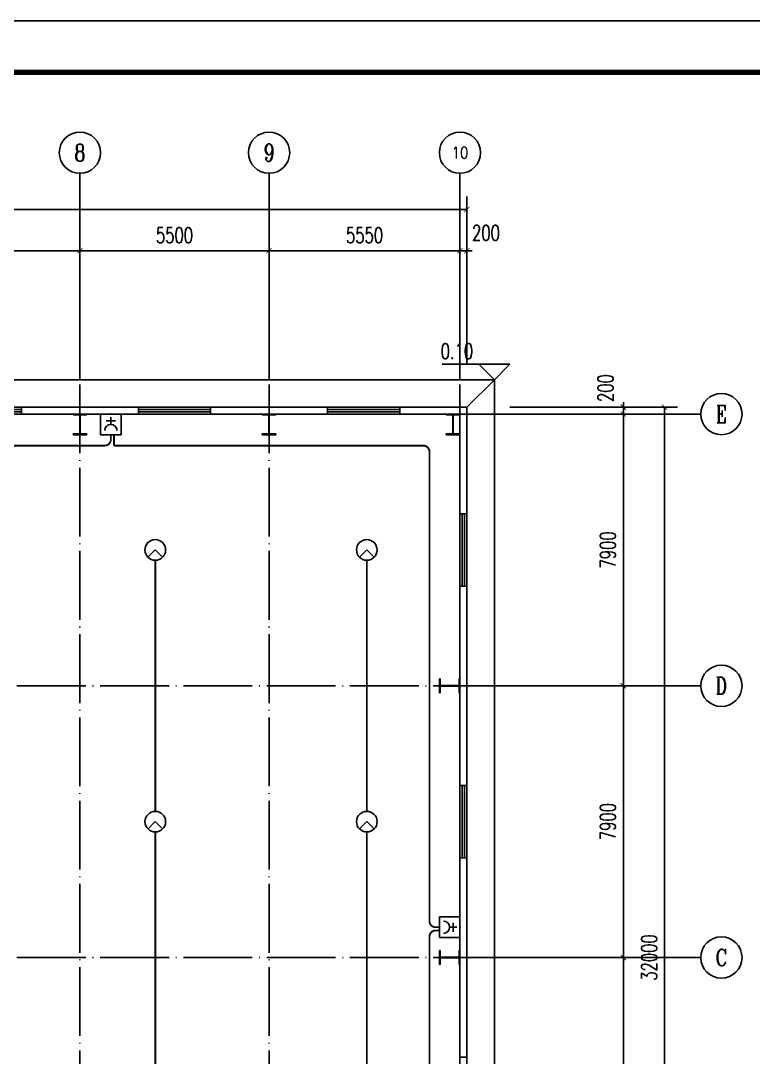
# Model space of a CAD drawing. Extents: x 1162612 to 1711260, y -157368 to 197905.
# Drawn here: x 1660920 to 1682219, y 74315 to 104451 of the extents above; entities that cross this region are included whole.
import ezdxf
from ezdxf.enums import TextEntityAlignment as Align

# ---------------------------------------------------------------- set-up
doc = ezdxf.new("R2010")
doc.units = 0
doc.header["$LTSCALE"] = 1000
doc.header["$MEASUREMENT"] = 0
doc.linetypes.add('DOTE', pattern=[2.42, 2, -0.2, 0.02, -0.2])
doc.layers.get('0').update_dxf_attribs({"linetype": 'CONTINUOUS'})
doc.layers.get('DEFPOINTS').update_dxf_attribs({"linetype": 'CONTINUOUS'})
for name, color, linetype in [('AXIS', 3, 'CONTINUOUS'), ('AXIS_TEXT', 7, 'CONTINUOUS'), ('COLUMN', 99, 'CONTINUOUS'), ('DIM_ELEV', 3, 'CONTINUOUS'), ('DOTE', 1, 'DOTE'), ('EQUIP-消防', 3, 'CONTINUOUS'), ('EQUIP-照明', 3, 'CONTINUOUS'), ('GROUND', 2, 'CONTINUOUS'), ('PUB_TEXT', 7, 'CONTINUOUS'), ('PUB_TITLE', 4, 'CONTINUOUS'), ('WALL', 9, 'CONTINUOUS'), ('WINDOW', 99, 'CONTINUOUS'), ('WIRE-照明', 1, 'CONTINUOUS')]:
    doc.layers.add(name, color=color, linetype=linetype)
doc.styles.add('_TCH_AXIS', font='COMPLEX', dxfattribs={"bigfont": 'GBCBIG'})
doc.styles.add('_TCH_DIM', font='SIMPLEX', dxfattribs={"bigfont": 'GBCBIG'})
doc.styles.add('_TCH_LABEL', font='COMPLEX', dxfattribs={"bigfont": 'GBCBIG'})
doc.styles.add('COMPLEX', font='COMPLEX')
doc.styles.add('DIM_FONT', font='SIMPLEX', dxfattribs={"width": 0.7, "bigfont": 'GBCBIG'})
doc.styles.get("Standard").update_dxf_attribs({"font": 'gbenor.shx', "bigfont": 'gbcbig.shx'})
doc.dimstyles.new('DIMN150', dxfattribs={"dimscale": 1.5, "dimtxt": 300, "dimasz": 100, "dimexe": 250, "dimexo": 300, "dimgap": 150, "dimtad": 1, "dimdec": 0, "dimzin": 0, "dimtxsty": 'DIM_FONT', "dimblk": 'ARCHTICK', "dimcen": 0.09, "dimclrt": 7, "dimazin": 3, "dimtfac": 1, "dimtdec": 0, "dimtix": 1, "dimtmove": 0, "dimatfit": 3, "dimtolj": 1, "dimtzin": 0})

# ---------------------------------------------------------------- blocks, each defined once
blk = doc.blocks.new('$TCHSYS$WIN2D')
for p, q in [((-0.5, 0.5), (0.5, 0.5)), ((-0.5, 0.5), (-0.5, -0.5)), ((0.5, 0.5), (0.5, -0.5)), ((0.5, 0.167), (-0.5, 0.167)), ((0.5, -0.167), (-0.5, -0.167)), ((-0.5, -0.5), (0.5, -0.5))]:
    blk.add_line(p, q)
blk = doc.blocks.new('_AXISO')
blk.add_circle((0, 0), 0.5)
at = {"layer": 'AXIS_TEXT', "style": 'COMPLEX', "width": 1.041667}
blk.add_attdef('A', text='', height=0.56, dxfattribs=at).set_placement((-0.25, -0.28), (0.25, -0.28), align=Align.FIT)
blk = doc.blocks.new('_ARCHTICK')
at = {"color": 0, "linetype": 'BYBLOCK', "const_width": 0.15}
blk.add_lwpolyline([(-0.5, -0.5), (0.5, 0.5)], dxfattribs=at)
blk = doc.blocks.new('*D136')
at = {"layer": 'AXIS', "color": 0}
for p, q in [((1734864, 100227), (1734864, 105102)), ((1785864, 100227), (1785864, 105102)), ((1734864, 104727), (1785864, 104727))]:
    blk.add_line(p, q, dxfattribs=at)
at = {"layer": 'DEFPOINTS', "color": 0}
for p in [(1785864, 104727), (1734864, 99777), (1785864, 99777)]:
    blk.add_point(p, dxfattribs=at)
at = {"layer": 'AXIS', "color": 0, "xscale": 150, "yscale": 150, "zscale": 150, "rotation": 180}
blk.add_blockref('_ARCHTICK', (1734864, 104727), dxfattribs=at)
at = {"layer": 'AXIS', "color": 0, "xscale": 150, "yscale": 150, "zscale": 150}
blk.add_blockref('_ARCHTICK', (1785864, 104727), dxfattribs=at)
at = {"layer": 'AXIS', "color": 7, "insert": (1760364, 105177), "char_height": 450, "attachment_point": 5, "style": 'DIM_FONT'}
blk.add_mtext('\\A1;51000', dxfattribs=at)
blk = doc.blocks.new('*D144')
at = {"layer": 'AXIS', "color": 0}
for p, q in [((1769114, 100227), (1769114, 103902)), ((1774614, 100227), (1774614, 103902)), ((1769114, 103527), (1774614, 103527))]:
    blk.add_line(p, q, dxfattribs=at)
at = {"layer": 'DEFPOINTS', "color": 0}
for p in [(1774614, 103527), (1769114, 99777), (1774614, 99777)]:
    blk.add_point(p, dxfattribs=at)
at = {"layer": 'AXIS', "color": 0, "xscale": 150, "yscale": 150, "zscale": 150, "rotation": 180}
blk.add_blockref('_ARCHTICK', (1769114, 103527), dxfattribs=at)
at = {"layer": 'AXIS', "color": 0, "xscale": 150, "yscale": 150, "zscale": 150}
blk.add_blockref('_ARCHTICK', (1774614, 103527), dxfattribs=at)
at = {"layer": 'AXIS', "color": 7, "insert": (1771864, 103977), "char_height": 450, "attachment_point": 5, "style": 'DIM_FONT'}
blk.add_mtext('\\A1;5500', dxfattribs=at)
blk = doc.blocks.new('*D145')
at = {"layer": 'AXIS', "color": 0}
for p, q in [((1774614, 100227), (1774614, 103902)), ((1780114, 100227), (1780114, 103902)), ((1774614, 103527), (1780114, 103527))]:
    blk.add_line(p, q, dxfattribs=at)
at = {"layer": 'DEFPOINTS', "color": 0}
for p in [(1780114, 103527), (1774614, 99777), (1780114, 99777)]:
    blk.add_point(p, dxfattribs=at)
at = {"layer": 'AXIS', "color": 0, "xscale": 150, "yscale": 150, "zscale": 150, "rotation": 180}
blk.add_blockref('_ARCHTICK', (1774614, 103527), dxfattribs=at)
at = {"layer": 'AXIS', "color": 0, "xscale": 150, "yscale": 150, "zscale": 150}
blk.add_blockref('_ARCHTICK', (1780114, 103527), dxfattribs=at)
at = {"layer": 'AXIS', "color": 7, "insert": (1777364, 103977), "char_height": 450, "attachment_point": 5, "style": 'DIM_FONT'}
blk.add_mtext('\\A1;5500', dxfattribs=at)
blk = doc.blocks.new('*D146')
at = {"layer": 'AXIS', "color": 0}
for p, q in [((1780114, 100227), (1780114, 103902)), ((1785664, 100227), (1785664, 103902)), ((1780114, 103527), (1785664, 103527))]:
    blk.add_line(p, q, dxfattribs=at)
at = {"layer": 'DEFPOINTS', "color": 0}
for p in [(1785664, 103527), (1780114, 99777), (1785664, 99777)]:
    blk.add_point(p, dxfattribs=at)
at = {"layer": 'AXIS', "color": 0, "xscale": 150, "yscale": 150, "zscale": 150, "rotation": 180}
blk.add_blockref('_ARCHTICK', (1780114, 103527), dxfattribs=at)
at = {"layer": 'AXIS', "color": 0, "xscale": 150, "yscale": 150, "zscale": 150}
blk.add_blockref('_ARCHTICK', (1785664, 103527), dxfattribs=at)
at = {"layer": 'AXIS', "color": 7, "insert": (1782889, 103977), "char_height": 450, "attachment_point": 5, "style": 'DIM_FONT'}
blk.add_mtext('\\A1;5550', dxfattribs=at)
blk = doc.blocks.new('*D147')
at = {"layer": 'AXIS', "color": 0}
for p, q in [((1785664, 100227), (1785664, 103902)), ((1785864, 100227), (1785864, 103902)), ((1785664, 103527), (1785514, 103527)), ((1785664, 103527), (1785864, 103527)), ((1785864, 103527), (1786014, 103527))]:
    blk.add_line(p, q, dxfattribs=at)
at = {"layer": 'DEFPOINTS', "color": 0}
for p in [(1785864, 103527), (1785664, 99777), (1785864, 99777)]:
    blk.add_point(p, dxfattribs=at)
at = {"layer": 'AXIS', "color": 0, "xscale": 150, "yscale": 150, "zscale": 150}
blk.add_blockref('_ARCHTICK', (1785664, 103527), dxfattribs=at)
at = {"layer": 'AXIS', "color": 0, "xscale": 150, "yscale": 150, "zscale": 150, "rotation": 180}
blk.add_blockref('_ARCHTICK', (1785864, 103527), dxfattribs=at)
at = {"layer": 'AXIS', "color": 7, "insert": (1786419, 104044), "char_height": 450, "attachment_point": 5, "style": 'DIM_FONT'}
blk.add_mtext('\\A1;200', dxfattribs=at)
blk = doc.blocks.new('*D148')
at = {"layer": 'AXIS', "color": 0}
for p, q in [((1787114, 98977), (1791989, 98977)), ((1791614, 66977), (1791614, 98977)), ((1787114, 66977), (1791989, 66977))]:
    blk.add_line(p, q, dxfattribs=at)
at = {"layer": 'DEFPOINTS', "color": 0}
for p in [(1786664, 98977), (1791614, 98977), (1786664, 66977)]:
    blk.add_point(p, dxfattribs=at)
at = {"layer": 'AXIS', "color": 0, "xscale": 150, "yscale": 150, "zscale": 150}
for p, rotation in [((1791614, 98977), 90), ((1791614, 66977), 270)]:
    blk.add_blockref('_ARCHTICK', p, dxfattribs=dict(at, rotation=rotation))
at = {"layer": 'AXIS', "color": 7, "insert": (1791164, 82977), "char_height": 450, "attachment_point": 5, "rotation": 90, "style": 'DIM_FONT'}
blk.add_mtext('\\A1;32000', dxfattribs=at)
blk = doc.blocks.new('*D151')
at = {"layer": 'AXIS', "color": 0}
for p, q in [((1787114, 82977), (1790789, 82977)), ((1790414, 75077), (1790414, 82977)), ((1787114, 75077), (1790789, 75077))]:
    blk.add_line(p, q, dxfattribs=at)
at = {"layer": 'DEFPOINTS', "color": 0}
for p in [(1786664, 82977), (1790414, 82977), (1786664, 75077)]:
    blk.add_point(p, dxfattribs=at)
at = {"layer": 'AXIS', "color": 0, "xscale": 150, "yscale": 150, "zscale": 150}
for p, rotation in [((1790414, 82977), 90), ((1790414, 75077), 270)]:
    blk.add_blockref('_ARCHTICK', p, dxfattribs=dict(at, rotation=rotation))
at = {"layer": 'AXIS', "color": 7, "insert": (1789964, 79027), "char_height": 450, "attachment_point": 5, "rotation": 90, "style": 'DIM_FONT'}
blk.add_mtext('\\A1;7900', dxfattribs=at)
blk = doc.blocks.new('*D152')
at = {"layer": 'AXIS', "color": 0}
for p, q in [((1787114, 90877), (1790789, 90877)), ((1790414, 82977), (1790414, 90877)), ((1787114, 82977), (1790789, 82977))]:
    blk.add_line(p, q, dxfattribs=at)
at = {"layer": 'DEFPOINTS', "color": 0}
for p in [(1786664, 90877), (1790414, 90877), (1786664, 82977)]:
    blk.add_point(p, dxfattribs=at)
at = {"layer": 'AXIS', "color": 0, "xscale": 150, "yscale": 150, "zscale": 150}
for p, rotation in [((1790414, 90877), 90), ((1790414, 82977), 270)]:
    blk.add_blockref('_ARCHTICK', p, dxfattribs=dict(at, rotation=rotation))
at = {"layer": 'AXIS', "color": 7, "insert": (1789964, 86927), "char_height": 450, "attachment_point": 5, "rotation": 90, "style": 'DIM_FONT'}
blk.add_mtext('\\A1;7900', dxfattribs=at)
blk = doc.blocks.new('*D153')
at = {"layer": 'AXIS', "color": 0}
for p, q in [((1787114, 98777), (1790789, 98777)), ((1790414, 90877), (1790414, 98777)), ((1787114, 90877), (1790789, 90877))]:
    blk.add_line(p, q, dxfattribs=at)
at = {"layer": 'DEFPOINTS', "color": 0}
for p in [(1786664, 98777), (1790414, 98777), (1786664, 90877)]:
    blk.add_point(p, dxfattribs=at)
at = {"layer": 'AXIS', "color": 0, "xscale": 150, "yscale": 150, "zscale": 150}
for p, rotation in [((1790414, 98777), 90), ((1790414, 90877), 270)]:
    blk.add_blockref('_ARCHTICK', p, dxfattribs=dict(at, rotation=rotation))
at = {"layer": 'AXIS', "color": 7, "insert": (1789964, 94827), "char_height": 450, "attachment_point": 5, "rotation": 90, "style": 'DIM_FONT'}
blk.add_mtext('\\A1;7900', dxfattribs=at)
blk = doc.blocks.new('*D154')
at = {"layer": 'AXIS', "color": 0}
for p, q in [((1787114, 98977), (1790789, 98977)), ((1790414, 98977), (1790414, 99127)), ((1790414, 98777), (1790414, 98977)), ((1787114, 98777), (1790789, 98777)), ((1790414, 98777), (1790414, 98627))]:
    blk.add_line(p, q, dxfattribs=at)
at = {"layer": 'DEFPOINTS', "color": 0}
for p in [(1786664, 98977), (1790414, 98977), (1786664, 98777)]:
    blk.add_point(p, dxfattribs=at)
at = {"layer": 'AXIS', "color": 0, "xscale": 150, "yscale": 150, "zscale": 150}
for p, rotation in [((1790414, 98977), 270), ((1790414, 98777), 90)]:
    blk.add_blockref('_ARCHTICK', p, dxfattribs=dict(at, rotation=rotation))
at = {"layer": 'AXIS', "color": 7, "insert": (1789897, 99532), "char_height": 450, "attachment_point": 5, "rotation": 90, "style": 'DIM_FONT'}
blk.add_mtext('\\A1;200', dxfattribs=at)
blk = doc.blocks.new('$EQUIP$00001176')
for q in [(-0.354, -0.354), (0.354, -0.354)]:
    blk.add_line((0, 0), q)
blk.add_circle((0, 0), 0.5)
at = {"style": '_TCH_LABEL', "flags": 9}
blk.add_attdef('A', (0, 0), '', height=0.00002, dxfattribs=at)
blk = doc.blocks.new('$EQUIP$00001712')
for p, q in [((-0.5, 1), (-0.5, 0)), ((0.5, 1), (-0.5, 1)), ((0.5, 0), (0.5, 1)), ((-0.5, 0), (0.5, 0)), ((-0.219, 0.331), (0.222, 0.331)), ((0, 0.5), (0, 0.15))]:
    blk.add_line(p, q)
blk.add_arc((0, 0.8), 0.3, 180, 0)
for p in [(0, 1), (-0.5, 0.5), (0, 0), (0.5, 0.5)]:
    blk.add_point(p)
at = {"flags": 1}
blk.add_attdef('B', text='', height=0.4, dxfattribs=at).set_placement((0.726, 0.302), align=Align.MIDDLE_CENTER)
blk = doc.blocks.new('D2222')
at = {"color": 8}
blk.add_lwpolyline([(1734864.1, 98976.5), (1785864.1, 98976.5), (1785864.1, 66976.5), (1746864.1, 66976.5), (1746864.1, 82776.5), (1734864.1, 82776.5)], close=True, dxfattribs=at)
at = {"layer": 'AXIS', "color": 8}
for p, q in [((1774614.1, 99776.5), (1774614.1, 105776.5)), ((1780114.1, 99776.5), (1780114.1, 105776.5)), ((1785664.1, 99776.5), (1785664.1, 105776.5)), ((1786664.1, 98776.5), (1792664.1, 98776.5)), ((1786664.1, 90876.5), (1792664.1, 90876.5)), ((1786664.1, 82976.5), (1792664.1, 82976.5))]:
    blk.add_line(p, q, dxfattribs=at)
at = {"layer": 'COLUMN', "color": 8}
for p, q in [((1774814.1, 98776.5), (1774414.1, 98776.5)), ((1774414.1, 98776.5), (1774414.1, 98754.5)), ((1774414.1, 98754.5), (1774603.1, 98754.5)), ((1774603.1, 98754.5), (1774608.1, 98749.5)), ((1774608.1, 98749.5), (1774608.1, 98203.5)), ((1774620.1, 98749.5), (1774625.1, 98754.5)), ((1774620.1, 98203.5), (1774620.1, 98749.5)), ((1774625.1, 98754.5), (1774814.1, 98754.5)), ((1774814.1, 98754.5), (1774814.1, 98776.5)), ((1780314.1, 98776.5), (1779914.1, 98776.5)), ((1779914.1, 98776.5), (1779914.1, 98754.5)), ((1779914.1, 98754.5), (1780103.1, 98754.5)), ((1780103.1, 98754.5), (1780108.1, 98749.5)), ((1780108.1, 98749.5), (1780108.1, 98203.5)), ((1780120.1, 98749.5), (1780125.1, 98754.5)), ((1780120.1, 98203.5), (1780120.1, 98749.5)), ((1780125.1, 98754.5), (1780314.1, 98754.5)), ((1780314.1, 98754.5), (1780314.1, 98776.5)), ((1785664.1, 98776.5), (1785264.1, 98776.5)), ((1785264.1, 98776.5), (1785264.1, 98754.5)), ((1785264.1, 98754.5), (1785453.1, 98754.5)), ((1785453.1, 98754.5), (1785458.1, 98749.5)), ((1785458.1, 98749.5), (1785458.1, 98203.5)), ((1785470.1, 98749.5), (1785475.1, 98754.5)), ((1785470.1, 98203.5), (1785470.1, 98749.5)), ((1785475.1, 98754.5), (1785664.1, 98754.5)), ((1785664.1, 98754.5), (1785664.1, 98776.5)), ((1774603.1, 98198.5), (1774414.1, 98198.5)), ((1774414.1, 98198.5), (1774414.1, 98176.5)), ((1774414.1, 98176.5), (1774814.1, 98176.5)), ((1774608.1, 98203.5), (1774603.1, 98198.5)), ((1774625.1, 98198.5), (1774620.1, 98203.5)), ((1774814.1, 98198.5), (1774625.1, 98198.5)), ((1774814.1, 98176.5), (1774814.1, 98198.5)), ((1780103.1, 98198.5), (1779914.1, 98198.5)), ((1779914.1, 98198.5), (1779914.1, 98176.5)), ((1779914.1, 98176.5), (1780314.1, 98176.5)), ((1780108.1, 98203.5), (1780103.1, 98198.5)), ((1780125.1, 98198.5), (1780120.1, 98203.5)), ((1780314.1, 98198.5), (1780125.1, 98198.5)), ((1780314.1, 98176.5), (1780314.1, 98198.5)), ((1785453.1, 98198.5), (1785264.1, 98198.5)), ((1785264.1, 98198.5), (1785264.1, 98176.5)), ((1785264.1, 98176.5), (1785664.1, 98176.5)), ((1785458.1, 98203.5), (1785453.1, 98198.5)), ((1785475.1, 98198.5), (1785470.1, 98203.5)), ((1785664.1, 98198.5), (1785475.1, 98198.5)), ((1785664.1, 98176.5), (1785664.1, 98198.5)), ((1785086.1, 91076.5), (1785064.1, 91076.5)), ((1785064.1, 91076.5), (1785064.1, 90676.5)), ((1785086.1, 90887.5), (1785086.1, 91076.5)), ((1785664.1, 91076.5), (1785642.1, 91076.5)), ((1785642.1, 91076.5), (1785642.1, 90887.5)), ((1785664.1, 90676.5), (1785664.1, 91076.5)), ((1785091.1, 90882.5), (1785086.1, 90887.5)), ((1785086.1, 90865.5), (1785091.1, 90870.5)), ((1785086.1, 90676.5), (1785086.1, 90865.5)), ((1785637.1, 90882.5), (1785091.1, 90882.5)), ((1785091.1, 90870.5), (1785637.1, 90870.5)), ((1785642.1, 90887.5), (1785637.1, 90882.5)), ((1785637.1, 90870.5), (1785642.1, 90865.5)), ((1785642.1, 90865.5), (1785642.1, 90676.5)), ((1785064.1, 90676.5), (1785086.1, 90676.5)), ((1785642.1, 90676.5), (1785664.1, 90676.5)), ((1785086.1, 83176.5), (1785064.1, 83176.5)), ((1785064.1, 83176.5), (1785064.1, 82776.5)), ((1785086.1, 82987.5), (1785086.1, 83176.5)), ((1785664.1, 83176.5), (1785642.1, 83176.5)), ((1785642.1, 83176.5), (1785642.1, 82987.5)), ((1785664.1, 82776.5), (1785664.1, 83176.5)), ((1785091.1, 82982.5), (1785086.1, 82987.5)), ((1785086.1, 82965.5), (1785091.1, 82970.5)), ((1785086.1, 82776.5), (1785086.1, 82965.5)), ((1785637.1, 82982.5), (1785091.1, 82982.5)), ((1785091.1, 82970.5), (1785637.1, 82970.5)), ((1785642.1, 82987.5), (1785637.1, 82982.5)), ((1785637.1, 82970.5), (1785642.1, 82965.5)), ((1785642.1, 82965.5), (1785642.1, 82776.5)), ((1785064.1, 82776.5), (1785086.1, 82776.5)), ((1785642.1, 82776.5), (1785664.1, 82776.5))]:
    blk.add_line(p, q, dxfattribs=at)
at = {"layer": 'DIM_ELEV', "color": 8}
for p, q in [((1787114.1, 100226.5), (1785147, 100226.5)), ((1786664.1, 99776.5), (1786214.1, 100226.5)), ((1786664.1, 99776.5), (1787114.1, 100226.5))]:
    blk.add_line(p, q, dxfattribs=at)
at = {"layer": 'DOTE', "color": 8}
for p, q in [((1774614.1, 66176.5), (1774614.1, 99776.5)), ((1780114.1, 66176.5), (1780114.1, 99776.5)), ((1785664.1, 66176.5), (1785664.1, 99776.5)), ((1734064.1, 98776.5), (1786664.1, 98776.5)), ((1734064.1, 98776.5), (1786664.1, 98776.5)), ((1734064.1, 90876.5), (1786664.1, 90876.5)), ((1734064.1, 82976.5), (1786664.1, 82976.5))]:
    blk.add_line(p, q, dxfattribs=at)
at = {"layer": 'GROUND', "color": 8}
for p, q in [((1786664.1, 99776.5), (1734064.1, 99776.5)), ((1785864.1, 98976.5), (1786664.1, 99776.5)), ((1786664.1, 66176.5), (1786664.1, 99776.5)), ((1785864.1, 98976.5), (1734864.1, 98976.5)), ((1785864.1, 66976.5), (1785864.1, 98976.5))]:
    blk.add_line(p, q, dxfattribs=at)
at = {"layer": 'WALL', "color": 8}
for p, q in [((1774614.1, 98976.5), (1772914.1, 98976.5)), ((1772914.1, 98976.5), (1772914.1, 98776.5)), ((1776314.1, 98976.5), (1774614.1, 98976.5)), ((1776314.1, 98776.5), (1776314.1, 98976.5)), ((1780114.1, 98976.5), (1778414.1, 98976.5)), ((1778414.1, 98976.5), (1778414.1, 98776.5)), ((1781814.1, 98976.5), (1780114.1, 98976.5)), ((1781814.1, 98776.5), (1781814.1, 98976.5)), ((1785864.1, 98976.5), (1783914.1, 98976.5)), ((1783914.1, 98976.5), (1783914.1, 98776.5)), ((1785864.1, 95876.5), (1785864.1, 98976.5)), ((1772914.1, 98776.5), (1774414.1, 98776.5)), ((1774814.1, 98776.5), (1776314.1, 98776.5)), ((1778414.1, 98776.5), (1779914.1, 98776.5)), ((1780314.1, 98776.5), (1781814.1, 98776.5)), ((1783914.1, 98776.5), (1785264.1, 98776.5)), ((1785664.1, 98754.5), (1785664.1, 98198.5)), ((1785664.1, 98176.5), (1785664.1, 95876.5)), ((1785664.1, 95876.5), (1785864.1, 95876.5)), ((1785864.1, 93776.5), (1785664.1, 93776.5)), ((1785664.1, 93776.5), (1785664.1, 91076.5)), ((1785864.1, 90876.5), (1785864.1, 93776.5)), ((1785864.1, 87976.5), (1785864.1, 90876.5)), ((1785664.1, 90676.5), (1785664.1, 87976.5)), ((1785664.1, 87976.5), (1785864.1, 87976.5)), ((1785864.1, 85876.5), (1785664.1, 85876.5)), ((1785664.1, 85876.5), (1785664.1, 83176.5)), ((1785864.1, 82976.5), (1785864.1, 85876.5)), ((1785864.1, 80076.5), (1785864.1, 82976.5)), ((1785664.1, 82776.5), (1785664.1, 80076.5)), ((1785664.1, 80076.5), (1785864.1, 80076.5))]:
    blk.add_line(p, q, dxfattribs=at)
at = {"layer": 'AXIS', "color": 8}
ref = blk.add_blockref('_AXISO', (1774614.1, 106376.5), dxfattribs=dict(at, xscale=1200, yscale=1200, zscale=1200))
ref.add_attrib('A', '8', dxfattribs={"layer": 'AXIS_TEXT', "color": 8, "height": 493.2, "style": '_TCH_AXIS'}).set_placement((1774449.7, 106129.9), (1774778.5, 106129.9), align=Align.FIT)
ref = blk.add_blockref('_AXISO', (1780114.1, 106376.5), dxfattribs=dict(at, xscale=1200, yscale=1200, zscale=1200))
ref.add_attrib('A', '9', dxfattribs={"layer": 'AXIS_TEXT', "color": 8, "height": 506.1, "style": '_TCH_AXIS', "width": 0.928571}).set_placement((1779957.5, 106123.5), (1780270.8, 106123.5), align=Align.FIT)
ref = blk.add_blockref('_AXISO', (1785664.1, 106376.5), dxfattribs=dict(at, xscale=1200, yscale=1200, zscale=1200))
ref.add_attrib('A', '10', dxfattribs={"layer": 'AXIS_TEXT', "color": 8, "height": 340.8, "style": '_TCH_AXIS', "width": 1.034483}).set_placement((1785420.7, 106206.1), (1785907.5, 106206.1), align=Align.FIT)
ref = blk.add_blockref('_AXISO', (1793264.1, 98776.5), dxfattribs=dict(at, xscale=1200, yscale=1200, zscale=1200))
ref.add_attrib('A', 'E', dxfattribs={"layer": 'AXIS_TEXT', "color": 8, "height": 506.1, "style": '_TCH_AXIS', "width": 0.8125}).set_placement((1793107.5, 98523.5), (1793420.8, 98523.5), align=Align.FIT)
ref = blk.add_blockref('_AXISO', (1793264.1, 90876.5), dxfattribs=dict(at, xscale=1200, yscale=1200, zscale=1200))
ref.add_attrib('A', 'D', dxfattribs={"layer": 'AXIS_TEXT', "color": 8, "height": 493.2, "style": '_TCH_AXIS', "width": 0.823529}).set_placement((1793099.7, 90629.9), (1793428.5, 90629.9), align=Align.FIT)
ref = blk.add_blockref('_AXISO', (1793264.1, 82976.5), dxfattribs=dict(at, xscale=1200, yscale=1200, zscale=1200))
ref.add_attrib('A', 'C', dxfattribs={"layer": 'AXIS_TEXT', "color": 8, "height": 480.7, "style": '_TCH_AXIS'}).set_placement((1793092.4, 82736.2), (1793435.8, 82736.2), align=Align.FIT)
at = {"layer": 'WINDOW', "color": 8, "xscale": 2100, "yscale": 200, "zscale": 2100}
for p, rotation in [((1771864.1, 98876.5), 180), ((1777364.1, 98876.5), 180), ((1782864.1, 98876.5), 180), ((1785764.1, 94826.5), 90), ((1785764.1, 86926.5), 90)]:
    blk.add_blockref('$TCHSYS$WIN2D', p, dxfattribs=dict(at, rotation=rotation))
at = {"layer": 'PUB_TEXT', "color": 7, "style": '_TCH_DIM', "width": 0.705882}
blk.add_text('0.10', height=446.25, dxfattribs=at).set_placement((1785102, 100384))
at = {"layer": 'AXIS', "color": 8}
for p1, p2, distance, picture, middle in [((1734864.1, 99776.5), (1785864.1, 99776.5), 4950, '*D136', (1760364.1, 105176.5)), ((1769114.1, 99776.5), (1774614.1, 99776.5), 3750, '*D144', (1771864.1, 103976.5)), ((1774614.1, 99776.5), (1780114.1, 99776.5), 3750, '*D145', (1777364.1, 103976.5)), ((1780114.1, 99776.5), (1785664.1, 99776.5), 3750, '*D146', (1782889.1, 103976.5)), ((1786664.1, 66976.5), (1786664.1, 98976.5), -4950, '*D148', (1791164.1, 82976.5)), ((1786664.1, 90876.5), (1786664.1, 98776.5), -3750, '*D153', (1789964.1, 94826.5)), ((1786664.1, 82976.5), (1786664.1, 90876.5), -3750, '*D152', (1789964.1, 86926.5)), ((1786664.1, 75076.5), (1786664.1, 82976.5), -3750, '*D151', (1789964.1, 79026.5))]:
    dim = blk.add_aligned_dim(p1=p1, p2=p2, distance=distance, dimstyle='DIMN150', dxfattribs=at)
    dim.commit()
    dim.dimension.update_dxf_attribs({"geometry": picture, "text_midpoint": middle})
for base, p1, p2, angle, picture, middle in [((1785864.1, 103526.5), (1785664.1, 99776.5), (1785864.1, 99776.5), 0, '*D147', (1786419.1, 104044)), ((1790414.1, 98976.5), (1786664.1, 98776.5), (1786664.1, 98976.5), 90, '*D154', (1789896.6, 99531.5))]:
    dim = blk.add_linear_dim(base=base, p1=p1, p2=p2, angle=angle, dimstyle='DIMN150', dxfattribs=at)
    dim.commit()
    dim.dimension.update_dxf_attribs({"geometry": picture, "text_midpoint": middle, "dimtype": 161})

msp = doc.modelspace()

# ---------------------------------------------------------------- linework, layer by layer
at = {"layer": 'PUB_TITLE'}
msp.add_lwpolyline([(1604543, 41451), (1693643, 41451), (1693643, 104451), (1604543, 104451)], close=True, dxfattribs=at)
at = {"layer": 'PUB_TITLE', "const_width": 150}
msp.add_lwpolyline([(1608293, 42951), (1692143, 42951), (1692143, 102951), (1608293, 102951)], close=True, dxfattribs=at)
at = {"layer": 'WIRE-照明', "linetype": 'CONTINUOUS', "const_width": 52.5}
for points in [[(1636242, 92415), (1636242, 92278, 0.414214), (1636422, 92098), (1663361, 92098, 0.414214), (1663541, 92278), (1663541, 92415)], [(1673091, 78095), (1672984, 78095, -0.414214), (1672804, 78275), (1672804, 91918, 0.414214), (1672624, 92098), (1663632, 92098)], [(1663541, 62015), (1663541, 62154, -0.414214), (1663721, 62334), (1672624, 62334, 0.414214), (1672804, 62514), (1672804, 77821, -0.414214), (1672984, 78001), (1673091, 78001)]]:
    msp.add_lwpolyline(points, format="xyb", dxfattribs=at)
for points in [[(1663632, 92415), (1663632, 92098)], [(1664833, 81465), (1664833, 88765)], [(1670983, 81465), (1670983, 88765)], [(1664833, 73565), (1664833, 80865)], [(1670983, 73565), (1670983, 80865)]]:
    msp.add_lwpolyline(points, dxfattribs=at)

# ---------------------------------------------------------------- block references
msp.add_blockref('D2222', (-111973, -5762))
at = {"layer": 'EQUIP-消防', "xscale": 600, "yscale": 600, "zscale": 600}
for p, rotation in [((1663541, 93015), 180), ((1673691, 78095), 90)]:
    msp.add_blockref('$EQUIP$00001712', p, dxfattribs=dict(at, rotation=rotation))
at = {"layer": 'EQUIP-照明', "xscale": 600, "yscale": 600, "zscale": 600}
for p in [(1664832, 89065), (1670982, 89065), (1664833, 81165), (1670983, 81165)]:
    msp.add_blockref('$EQUIP$00001176', p, dxfattribs=at)

doc.saveas('drawing.dxf')
